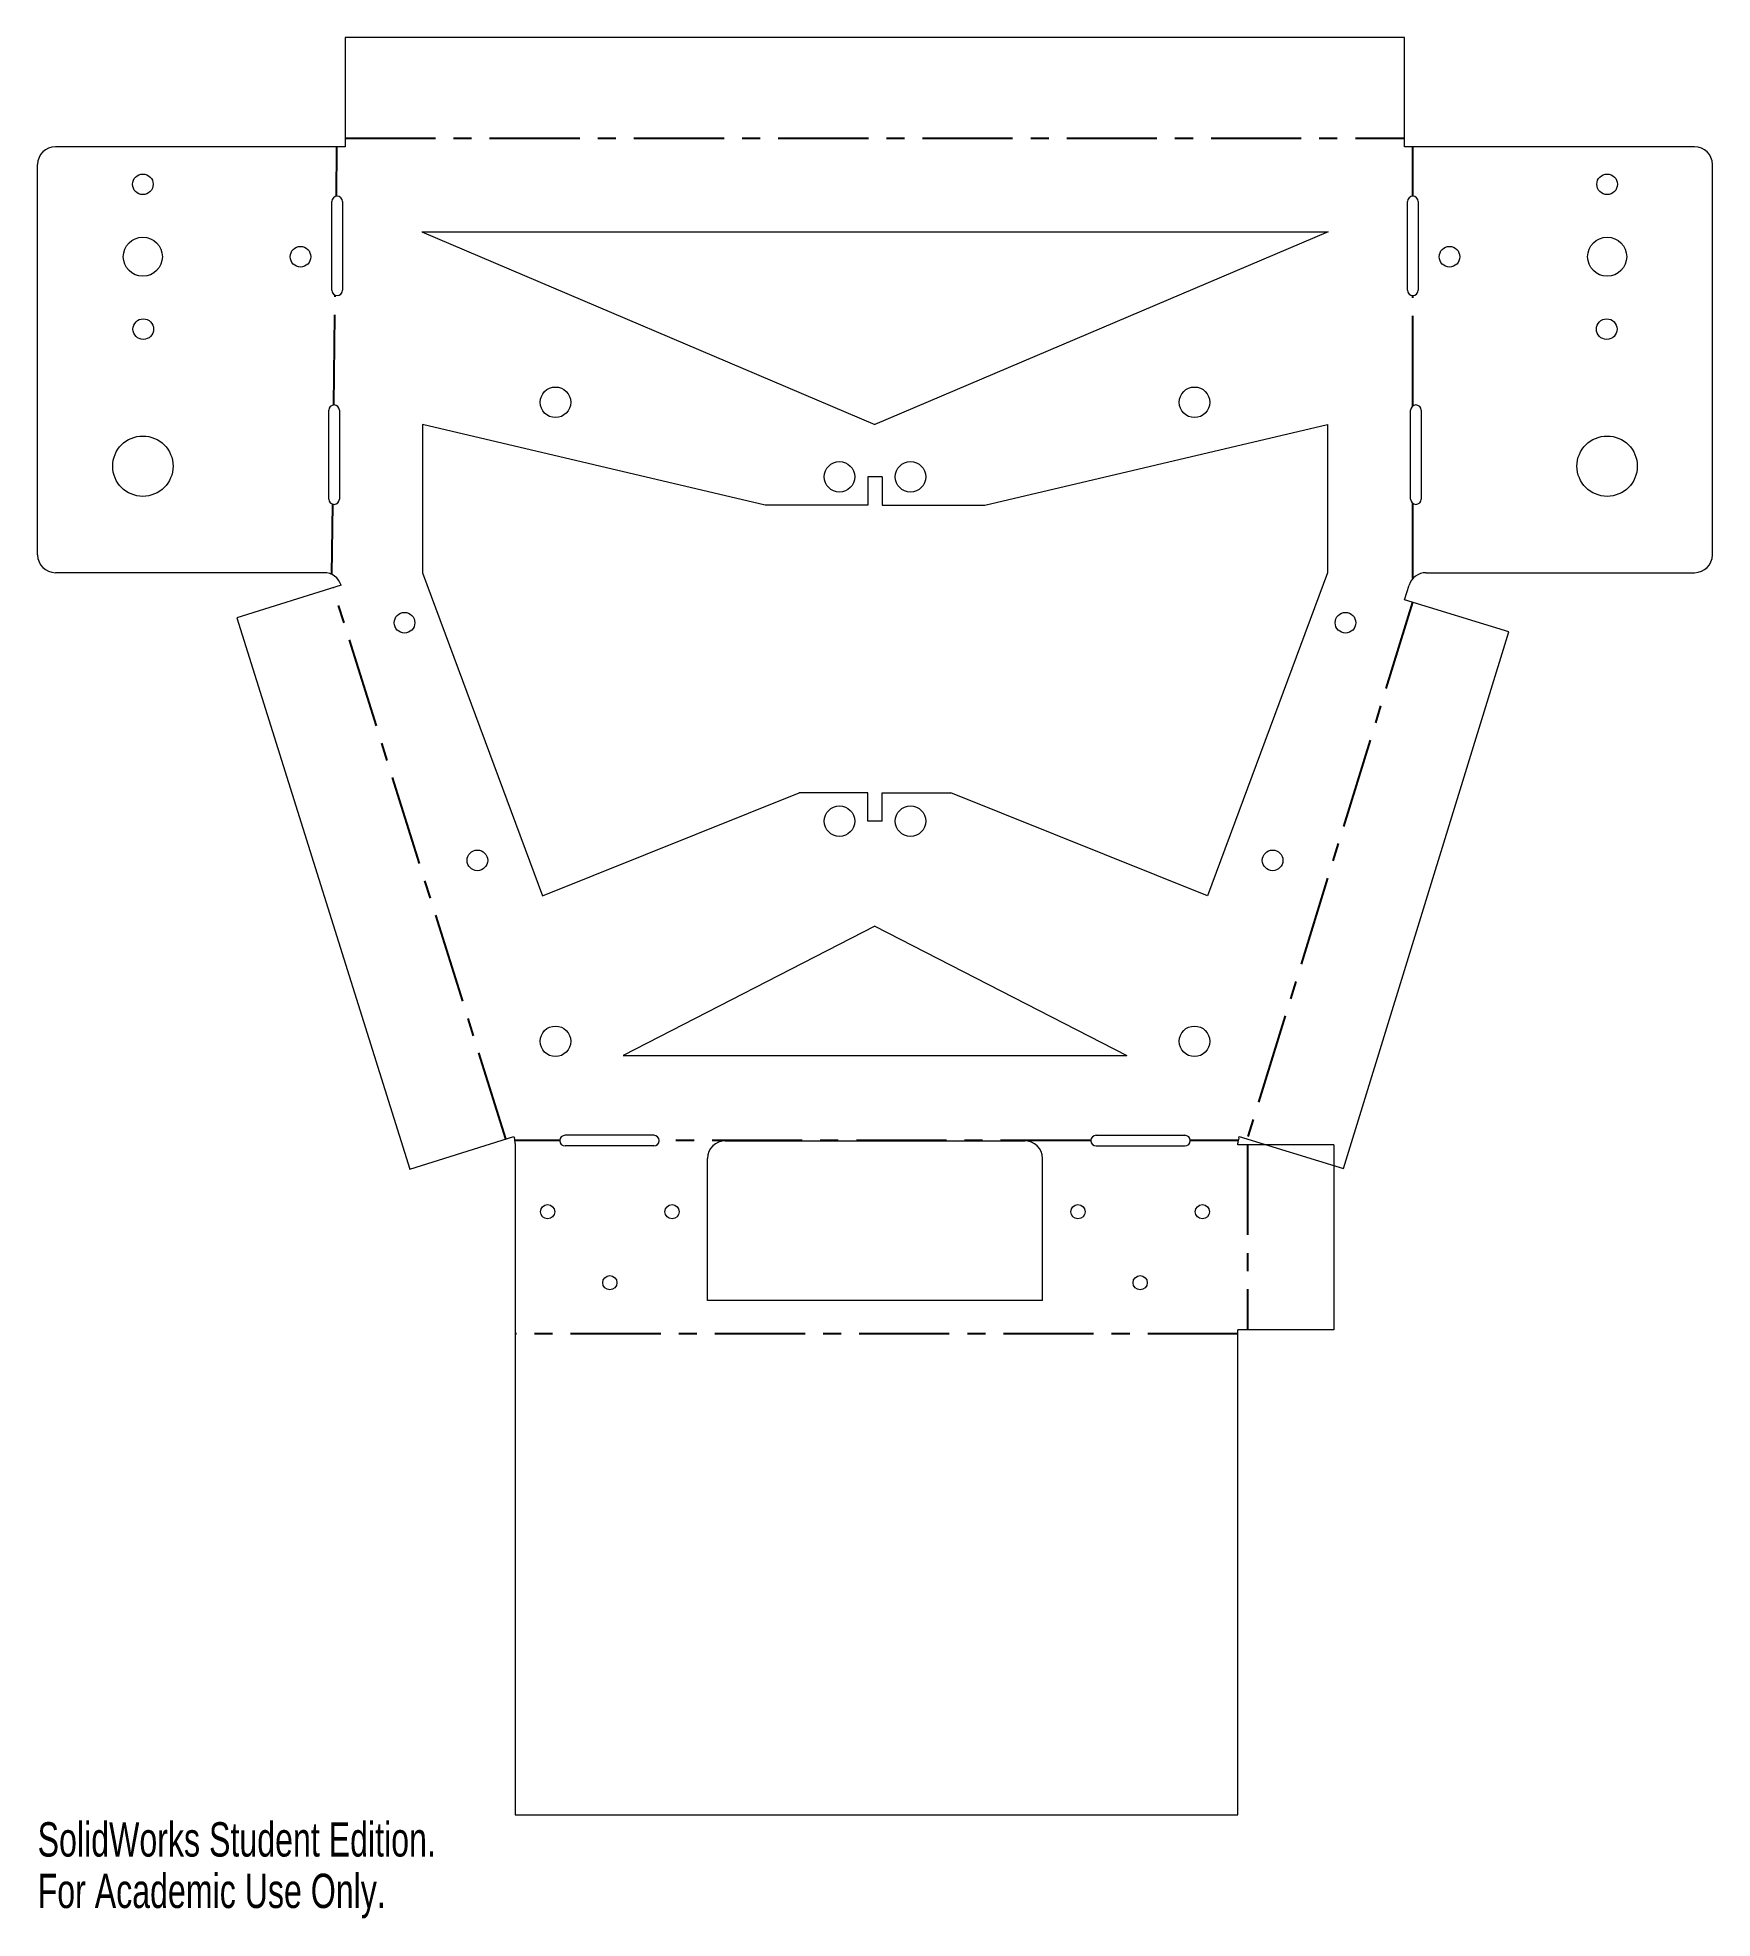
# Model space of a CAD drawing. Header units: millimetres. Extents: x -118 to 118, y -161 to 104.
import ezdxf

# ---------------------------------------------------------------- set-up
doc = ezdxf.new("R2010")
doc.units = ezdxf.units.MM
doc.linetypes.add('CENTERX2', pattern=[20.32, 12.7, -2.54, 2.54, -2.54])
doc.styles.add('SLDTEXTSTYLE0', font='TXT', dxfattribs={"width": 0.7})

msp = doc.modelspace()

# ---------------------------------------------------------------- linework, layer by layer
at = {"color": 7, "linetype": 'Continuous', "lineweight": 15}
for p, q in [((-74.33, 104.18), (-74.33, 88.82)), ((74.84, 104.18), (-74.33, 104.18)), ((74.84, 88.82), (74.84, 104.18)), ((-74.33, 88.82), (-115.16, 88.82)), ((115.69, 88.82), (74.84, 88.82)), ((-117.66, 31.32), (-117.66, 86.32)), ((118.19, 31.32), (118.19, 86.32)), ((-76.23, 68.6), (-76.23, 81.1)), ((-74.73, 81.1), (-74.73, 68.6)), ((75.26, 68.6), (75.26, 81.1)), ((76.76, 81.1), (76.76, 68.6)), ((-63.54, 76.82), (64.07, 76.82)), ((-63.54, 76.82), (0.26, 49.71)), ((64.07, 76.82), (0.26, 49.71)), ((-76.66, 39.19), (-76.66, 51.69)), ((-75.16, 51.69), (-75.16, 39.19)), ((75.69, 39.19), (75.69, 51.69)), ((77.19, 51.69), (77.19, 39.19)), ((-15.18, 38.32), (-63.48, 49.71)), ((-63.48, 49.71), (-63.48, 28.82)), ((15.71, 38.32), (64.01, 49.71)), ((64.01, 49.71), (64.01, 28.82)), ((1.26, 42.32), (-0.74, 42.32)), ((-0.74, 42.32), (-0.74, 38.32)), ((1.26, 42.32), (1.26, 38.32)), ((-0.74, 38.32), (-15.18, 38.32)), ((1.26, 38.32), (15.71, 38.32)), ((-77.32, 28.82), (-115.16, 28.82)), ((-74.93, 27.07), (-89.59, 22.48)), ((-63.48, 28.82), (-46.54, -16.68)), ((64.01, 28.82), (47.07, -16.68)), ((74.84, 25), (75.47, 27.06)), ((77.86, 28.82), (115.69, 28.82)), ((89.51, 20.48), (74.84, 25)), ((-89.59, 22.48), (-65.25, -55.18)), ((66.23, -55.1), (89.51, 20.48)), ((-46.54, -16.68), (-10.4, -2.18)), ((-0.74, -2.18), (-10.4, -2.18)), ((-0.74, -6.18), (-0.74, -2.18)), ((1.26, -6.18), (1.26, -2.18)), ((1.26, -2.18), (10.93, -2.18)), ((47.07, -16.68), (10.93, -2.18)), ((1.26, -6.18), (-0.74, -6.18)), ((0.26, -20.95), (-35.18, -39.18)), ((0.26, -20.95), (35.71, -39.18)), ((-35.18, -39.18), (35.71, -39.18)), ((-65.25, -55.18), (-50.6, -50.58)), ((-50.6, -50.58), (-50.52, -50.81)), ((-50.41, -51.56), (-50.41, -146.15)), ((-30.88, -50.42), (-43.38, -50.42)), ((-30.88, -51.92), (-43.38, -51.92)), ((-20.82, -51.18), (21.35, -51.18)), ((31.41, -50.42), (43.91, -50.42)), ((31.41, -51.92), (43.91, -51.92)), ((51.37, -51.76), (51.37, -51.55)), ((64.88, -51.76), (51.37, -51.76)), ((51.48, -50.82), (51.56, -50.58)), ((51.56, -50.58), (66.23, -55.1)), ((64.88, -51.76), (64.88, -77.8)), ((-23.32, -73.68), (-23.32, -53.68)), ((23.85, -73.68), (23.85, -53.68)), ((23.85, -73.68), (-23.32, -73.68)), ((64.88, -77.8), (51.37, -77.8)), ((51.37, -146.15), (51.37, -77.8)), ((-50.41, -146.15), (51.37, -146.15))]:
    msp.add_line(p, q, dxfattribs=at)
at = {"color": 7, "linetype": 'CENTERX2'}
for p, q in [((-75.59, 81.84), (-75.51, 88.82)), ((-74.33, 90), (74.84, 90)), ((76.01, 81.85), (76.01, 88.82)), ((-75.94, 52.44), (-75.76, 67.9)), ((76.01, 52.31), (76.01, 67.85)), ((-76.22, 28.57), (-76.1, 38.47)), ((76.01, 28.01), (76.01, 38.57)), ((-51.72, -50.94), (-76.06, 26.72)), ((75.96, 24.65), (52.68, -50.93)), ((-44.13, -51.17), (-50.44, -51.17)), ((30.66, -51.17), (-30.13, -51.17)), ((51.4, -51.17), (44.66, -51.17)), ((52.7, -51.76), (52.7, -77.8)), ((51.37, -78.39), (-50.41, -78.39))]:
    msp.add_line(p, q, dxfattribs=at)
at = {"color": 7, "linetype": 'Continuous', "lineweight": 15}
for centre, radius in [((-102.84, 83.52), 1.45), ((103.37, 83.52), 1.45), ((-102.84, 73.32), 2.75), ((-80.64, 73.32), 1.45), ((81.17, 73.32), 1.45), ((103.37, 73.32), 2.75), ((-102.78, 63.12), 1.45), ((103.31, 63.12), 1.45), ((-44.74, 52.82), 2.15), ((45.26, 52.82), 2.15), ((-102.84, 43.82), 4.25), ((103.37, 43.82), 4.25), ((-4.74, 42.32), 2.15), ((5.26, 42.32), 2.15), ((-65.99, 21.77), 1.45), ((66.52, 21.77), 1.45), ((-4.74, -6.18), 2.15), ((5.26, -6.18), 2.15), ((-55.73, -11.7), 1.45), ((56.26, -11.7), 1.45), ((-44.74, -37.18), 2.15), ((45.26, -37.18), 2.15), ((-45.84, -61.18), 1), ((-28.32, -61.18), 1), ((28.85, -61.18), 1), ((46.37, -61.18), 1), ((-37.08, -71.18), 1), ((37.61, -71.18), 1)]:
    msp.add_circle(centre, radius, dxfattribs=at)
for centre, radius, start, end in [((-115.16, 86.32), 2.5, 90, 180), ((115.69, 86.32), 2.5, 0, 90), ((-75.48, 81.1), 0.75, 0, 180), ((76.01, 81.1), 0.75, 0, 180), ((-75.48, 68.6), 0.75, 180, 0), ((76.01, 68.6), 0.75, 180, 360), ((-75.91, 51.69), 0.75, 0, 180), ((76.44, 51.69), 0.75, 0, 180), ((-75.91, 39.19), 0.75, 180, 0), ((76.44, 39.19), 0.75, 180, 0), ((-115.16, 31.32), 2.5, 180, 270), ((115.69, 31.32), 2.5, 270, 0), ((-77.32, 26.32), 2.5, 17.4026, 90), ((77.86, 26.32), 2.5, 90, 162.8808), ((-52.91, -51.56), 2.5, 0, 17.4026), ((-43.38, -51.17), 0.75, 90, 270), ((-30.88, -51.17), 0.75, 270, 90), ((-20.82, -53.68), 2.5, 90, 180), ((21.35, -53.68), 2.5, 0, 90), ((31.41, -51.17), 0.75, 90, 270), ((43.91, -51.17), 0.75, 270, 90), ((53.87, -51.55), 2.5, 162.8808, 180)]:
    msp.add_arc(centre, radius, start, end, dxfattribs=at)

# ---------------------------------------------------------------- texts
at = {"color": 7, "linetype": 'Continuous', "char_height": 4.8336, "attachment_point": 1, "style": 'SLDTEXTSTYLE0'}
for s, insert in [('SolidWorks Student Edition.', (-117.66, -147.17)), ('For Academic Use Only.', (-117.66, -154.42))]:
    msp.add_mtext(s, dxfattribs=dict(at, insert=insert))

doc.saveas('drawing.dxf')
